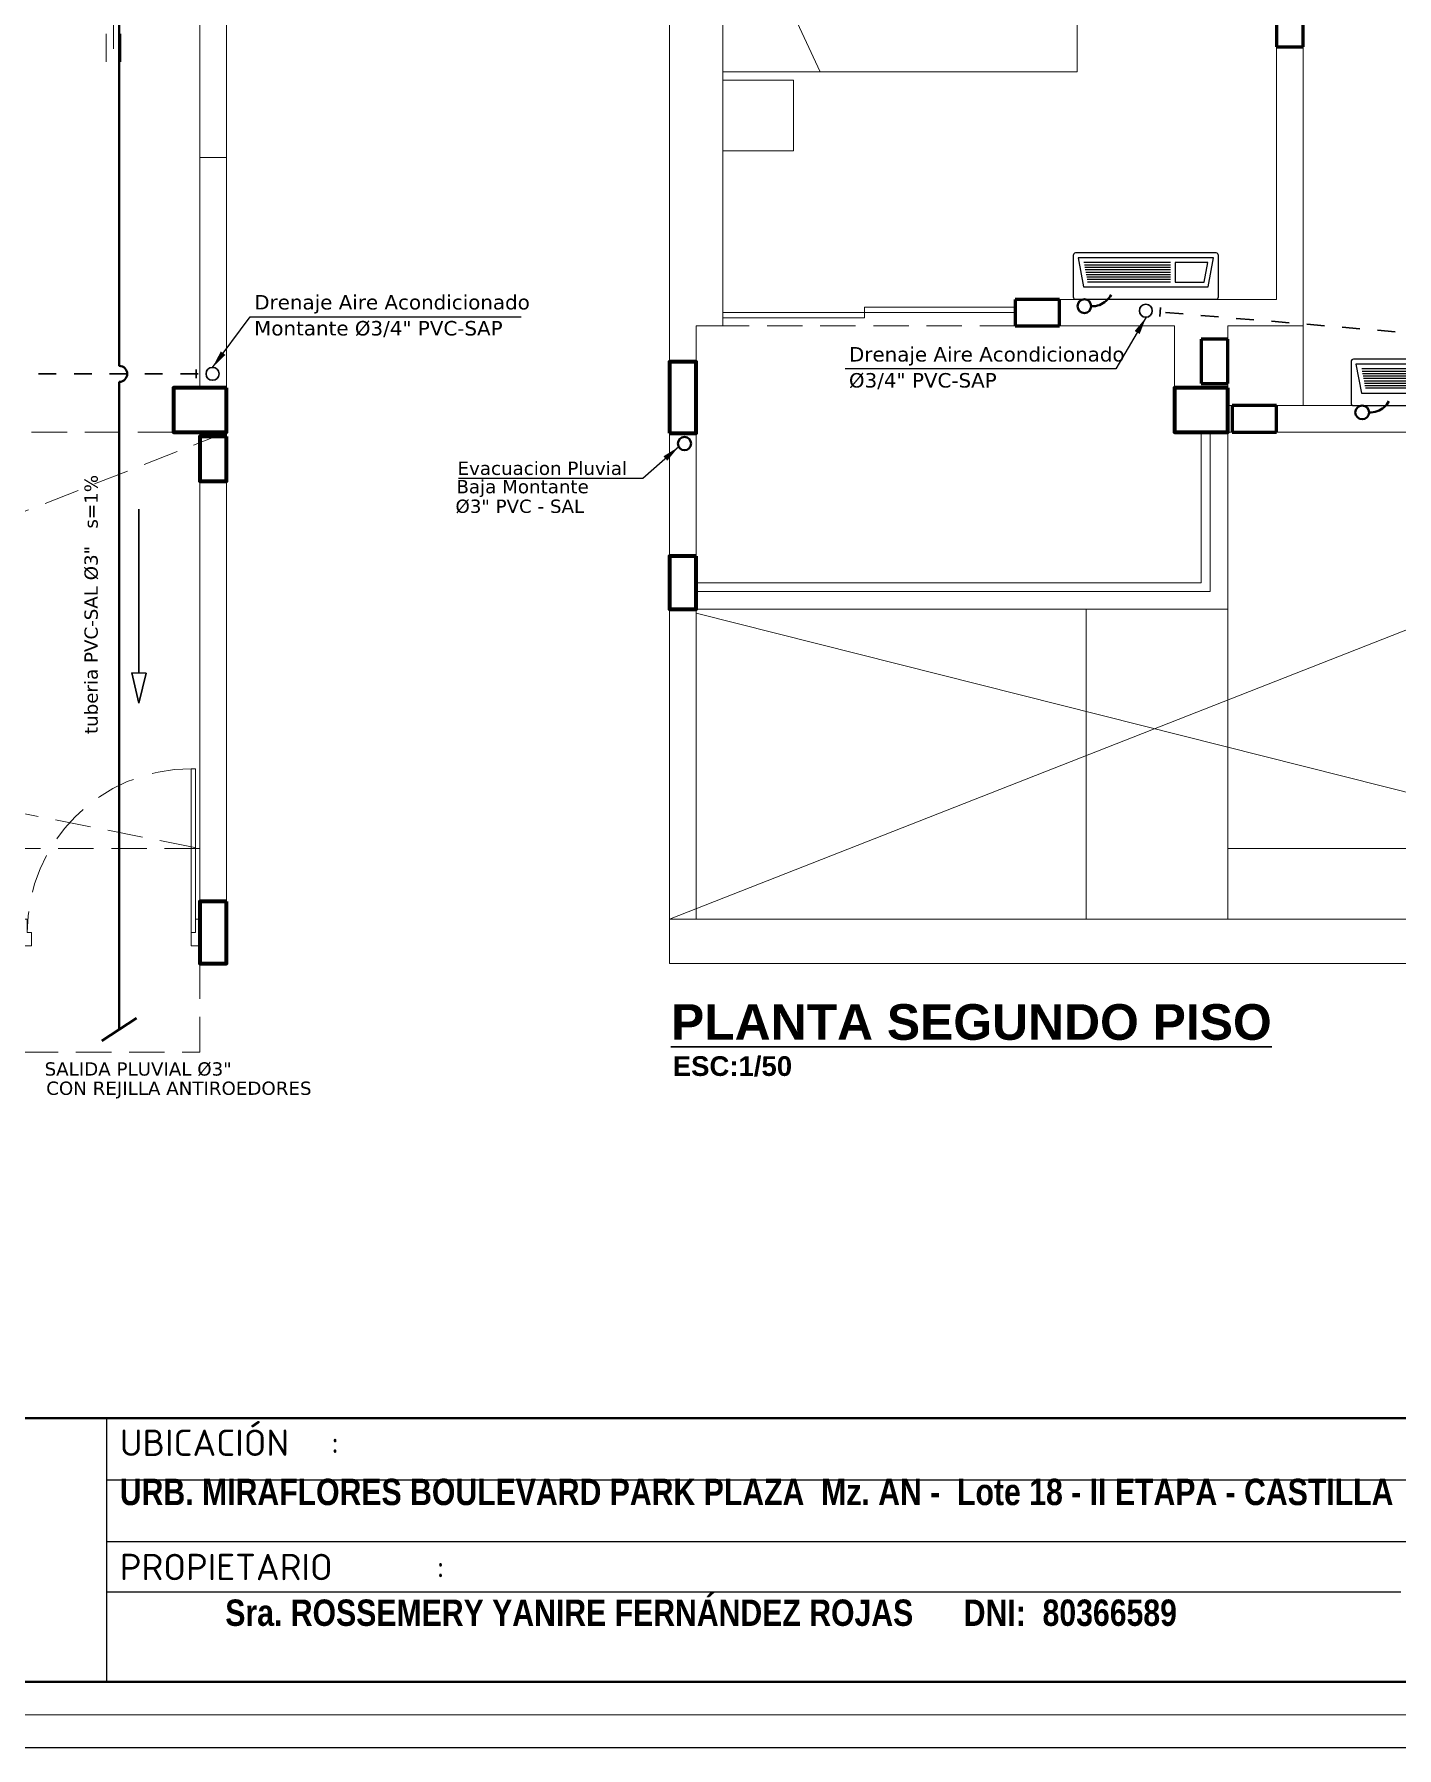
# Model space of a CAD drawing. Header units: millimetres. Extents: x 821 to 906, y 83 to 185.
# Drawn here: x 829.17 to 836.85, y 159.05 to 168.72 of the extents above; entities that cross this region are included whole.
import ezdxf

# ---------------------------------------------------------------- set-up
doc = ezdxf.new("R2010")
doc.units = ezdxf.units.MM
for name, pattern in [('ACAD_ISO12W100', [21, 12, -3, 0, -3, 0, -3]), ('CONTINUA', [0]), ('HIDDEN', [0.375, 0.25, -0.125])]:
    doc.linetypes.add(name, pattern=pattern)
for name, color, linetype, lineweight in [('C.EMPOTRADO EN PARED Y TECHO', 210, 'Continuous', 40), ('COLUMNAS', 3, 'Continuous', 80), ('E1AC', 6, 'Continuous', 25), ('evacuacion pluvial', 3, 'Continuous', 40), ('IE-circuito alumbrado', 30, 'Continuous', 40), ('Muro Alto', 1, 'Continuous', 80), ('Muro Bajo', 5, 'Continuous', 30), ('Muro sin techar', 160, 'Continuous', 40), ('P4', 144, 'Continuous', 40), ('P6', 255, 'Continuous', 20), ('red desague', 73, 'Continuous', 80), ('Texto de agua', 152, 'Continuous', 5), ('TEXTOAGUA', 152, 'Continuous', 30)]:
    doc.layers.add(name, color=color, linetype=linetype, lineweight=lineweight)
doc.layers.add('Texto', color=5, linetype='Continuous')
doc.styles.add('Jocope', font='arialbd.ttf', dxfattribs={"height": 0.12})
doc.styles.add('style4', font='verdanab.ttf', dxfattribs={"height": 0.1})
doc.styles.add('textcosan', font='verdana.ttf', dxfattribs={"height": 0.1})
doc.dimstyles.new('dimension horizontal', dxfattribs={"dimtxt": 0.08, "dimasz": 0.1, "dimexe": 0.15, "dimexo": 0.3, "dimgap": 0.01, "dimtad": 2, "dimtih": 1, "dimtoh": 1, "dimzin": 1, "dimtxsty": 'style4', "dimblk": 'ARCHTICK', "dimcen": 0.08, "dimadec": 0, "dimazin": 0, "dimtfac": 1, "dimtmove": 0, "dimatfit": 3, "dimfxl": 1, "dimarcsym": 0})

# ---------------------------------------------------------------- blocks, each defined once
blk = doc.blocks.new('ERGERFREFRE')
at = {"layer": 'COLUMNAS', "color": 1, "lineweight": 80, "ltscale": 0.2}
for points in [[(10624.3207, -16644.3036), (10624.0207, -16644.3036), (10624.0207, -16644.5536), (10624.3207, -16644.5536)], [(10624.3207, -16644.5786), (10624.1707, -16644.5786), (10624.1707, -16644.8309), (10624.3207, -16644.8309)], [(10624.3207, -16647.2036), (10624.1707, -16647.2036), (10624.1707, -16647.5536), (10624.3207, -16647.5536)]]:
    blk.add_lwpolyline(points, close=True, dxfattribs=at)
blk = doc.blocks.new('puertas sss')
at = {"color": 251, "lineweight": 0, "true_color": 0x636466}
for p, q in [((2962.3499, 159.0169), (2962.2149, 159.0169)), ((2962.2149, 159.0169), (2962.2149, 158.9719)), ((2962.3499, 159.0169), (2962.2149, 159.0169)), ((2962.2824, 158.9719), (2962.2824, 158.9944)), ((2962.2824, 158.9944), (2962.3499, 158.9944)), ((2962.3499, 158.9944), (2962.3499, 159.0169)), ((2962.2149, 158.9719), (2962.2824, 158.9719)), ((2962.2149, 158.1169), (2962.2149, 158.1619)), ((2962.2149, 158.1619), (2962.2824, 158.1619)), ((2962.3499, 158.1169), (2962.2149, 158.1169)), ((2962.3499, 158.1169), (2962.2149, 158.1169)), ((2962.2824, 158.1619), (2962.2824, 158.1394)), ((2962.2824, 158.1394), (2962.2824, 158.1619)), ((2962.2824, 158.1619), (2963.1149, 158.1619)), ((2962.2824, 158.1394), (2962.3499, 158.1394)), ((2963.1149, 158.1394), (2962.2824, 158.1394)), ((2962.3499, 158.1394), (2962.3499, 158.1169)), ((2963.1149, 158.1619), (2963.1149, 158.1394))]:
    blk.add_line(p, q, dxfattribs=at)
at = {"color": 251, "linetype": 'HIDDEN', "lineweight": 0, "ltscale": 0.8, "true_color": 0x636466}
blk.add_arc((2962.2824, 158.1619), 0.8325, 0, 90, dxfattribs=at)
blk = doc.blocks.new('GT4G45G45GF')
at = {"color": 251, "lineweight": 0, "true_color": 0x636466}
for p, q in [((830.8809, 162.8249), (830.8809, 182.8249)), ((830.2426, 168.5249), (830.2426, 167.9898)), ((830.2012, 167.9162), (830.2012, 168.0738)), ((830.284, 167.9162), (830.284, 168.0738)), ((830.7309, 167.3749), (830.8809, 167.3749)), ((830.7309, 162.8249), (830.7309, 165.8249))]:
    blk.add_line(p, q, dxfattribs=at)
for points in [[(830.1309, 180.9249), (830.7309, 180.9249), (830.7309, 181.2749), (830.8809, 181.2749), (830.8809, 167.3749), (830.7309, 167.3749), (830.7309, 168.2749), (830.5809, 168.2749), (830.5809, 168.5249), (830.7309, 168.5249), (830.7309, 180.6749), (830.1309, 180.6749)], [(830.7309, 167.3749), (830.8809, 167.3749), (830.8809, 163.1749), (830.7309, 163.1749), (830.7309, 165.8249), (830.5809, 165.8249), (830.5809, 166.0749), (830.7309, 166.0749)], [(830.8809, 163.1749), (830.7309, 163.1749), (830.7309, 162.8249), (830.8809, 162.8249)]]:
    blk.add_lwpolyline(points, close=True, dxfattribs=at)
at = {"layer": 'Muro sin techar', "color": 251, "linetype": 'HIDDEN', "lineweight": 0, "ltscale": 0.8, "true_color": 0x636466}
blk.add_line((830.8809, 165.8249), (827.0309, 165.8249), dxfattribs=at)
for points in [[(830.8809, 165.8249), (823.8809, 163.0749)], [(824.0309, 164.8038), (830.7309, 163.4749)]]:
    blk.add_lwpolyline(points, dxfattribs=at)
at = {"layer": 'Muro sin techar', "color": 251, "linetype": 'HIDDEN', "lineweight": 9, "ltscale": 0.8, "true_color": 0x636466}
blk.add_lwpolyline([(827.0309, 162.3249), (830.7309, 162.3249), (830.7309, 163.4749), (827.0309, 163.4749)], close=True, dxfattribs=at)
at = {"color": 251, "lineweight": 0, "true_color": 0x636466}
blk.add_blockref('ERGERFREFRE', (-9793.4399, 16810.3785), dxfattribs=at)
at = {"color": 251, "lineweight": 0, "true_color": 0x636466, "xscale": 1.11111111111201, "yscale": 1.11111111111201, "zscale": 1.11111111111201, "rotation": 90}
blk.add_blockref('puertas sss', (1006.4163, -3128.425), dxfattribs=at)
blk = doc.blocks.new('REVREER')
at = {"layer": 'COLUMNAS', "color": 1, "lineweight": 80, "ltscale": 0.2}
for points in [[(10629.8233, -16644.5589), (10629.9733, -16644.5589), (10629.9733, -16644.1566), (10629.8233, -16644.1566)], [(10632.9729, -16644.3036), (10632.6729, -16644.3036), (10632.6729, -16644.5536), (10632.9729, -16644.5536)], [(10629.9729, -16645.2536), (10629.8229, -16645.2536), (10629.8229, -16645.5536), (10629.9729, -16645.5536)]]:
    blk.add_lwpolyline(points, close=True, dxfattribs=at)
at = {"layer": 'Muro Alto', "color": 6, "linetype": 'HIDDEN', "lineweight": 60}
for points in [[(10633.2479, -16642.3786), (10633.3979, -16642.3786), (10633.3979, -16642.1286), (10633.2479, -16642.1286)], [(10632.0229, -16643.9536), (10632.0229, -16643.8036), (10631.7729, -16643.8036), (10631.7729, -16643.9536)], [(10632.8229, -16644.2786), (10632.9729, -16644.2786), (10632.9729, -16644.0286), (10632.8229, -16644.0286)], [(10633.2479, -16644.5536), (10633.2479, -16644.4036), (10632.9979, -16644.4036), (10632.9979, -16644.5536)]]:
    blk.add_lwpolyline(points, close=True, dxfattribs=at)
blk = doc.blocks.new('BRGBRTG45GT4')
at = {"color": 251, "lineweight": 0, "true_color": 0x636466}
for p, q in [((836.383, 182.8249), (836.383, 162.8249)), ((839.958, 171.6249), (839.958, 166.4249)), ((836.7677, 168.8601), (837.2322, 167.8601)), ((838.333, 166.4999), (836.683, 166.4999)), ((838.333, 166.5299), (837.483, 166.5299)), ((837.483, 166.4699), (837.483, 166.5299)), ((837.483, 166.4699), (836.683, 166.4699)), ((839.533, 166.4249), (839.958, 166.4249)), ((839.533, 165.9749), (839.533, 166.4249)), ((839.958, 166.4249), (839.958, 165.9749)), ((836.533, 164.8249), (836.383, 164.8249)), ((836.533, 164.8249), (836.533, 163.0749)), ((838.733, 163.0749), (838.733, 164.8249)), ((838.733, 164.8249), (839.533, 164.8249)), ((839.533, 163.0749), (839.533, 164.8249)), ((836.383, 163.0749), (838.883, 163.0749)), ((838.883, 163.0749), (843.383, 163.0749)), ((836.383, 162.8249), (843.383, 162.8249))]:
    blk.add_line(p, q, dxfattribs=at)
for points in [[(843.383, 180.8249), (843.383, 162.8249), (836.383, 162.8249), (836.383, 182.8249), (843.383, 182.8249), (843.383, 180.8249)], [(836.383, 166.4249), (836.383, 164.8249), (839.533, 164.8249), (839.533, 165.8249)], [(843.383, 165.8249), (836.383, 163.0749)], [(836.533, 164.9749), (839.383, 164.9749), (839.383, 165.8249)], [(836.533, 164.9249), (839.433, 164.9249), (839.433, 165.8249)], [(836.533, 164.8038), (843.383, 163.0749)], [(843.233, 163.0749), (843.233, 163.4749), (839.533, 163.4749), (839.533, 163.0749)]]:
    blk.add_lwpolyline(points, dxfattribs=at)
for points in [[(836.533, 164.8249), (836.383, 164.8249), (836.383, 172.6749), (838.583, 172.6749), (838.583, 173.1249), (838.733, 173.1249), (838.733, 172.6749), (840.283, 172.6749), (840.283, 172.5249), (838.733, 172.5249), (838.733, 171.4749), (838.583, 171.4749), (838.583, 172.4249), (836.533, 172.4249), (836.533, 170.7249), (838.733, 170.7249), (838.733, 170.5749), (836.683, 170.5749), (836.683, 166.4249), (836.533, 166.4249)], [(839.958, 166.4249), (839.533, 166.4249), (839.533, 165.9749), (841.533, 165.9749), (841.533, 165.8249), (839.233, 165.8249), (839.233, 166.4249), (838.333, 166.4249), (838.333, 166.5749), (839.808, 166.5749), (839.808, 168.2749), (839.658, 168.2749), (839.658, 168.5249), (839.808, 168.5249), (839.808, 171.6249), (839.958, 171.6249)], [(838.6826, 167.8601), (838.6826, 168.8601), (836.6826, 168.8601), (836.6826, 167.8601)], [(837.083, 167.4127), (836.683, 167.4127), (836.683, 167.8127), (837.083, 167.8127)]]:
    blk.add_lwpolyline(points, close=True, dxfattribs=at)
at = {"layer": 'Muro sin techar', "color": 251, "linetype": 'HIDDEN', "lineweight": 0, "ltscale": 0.8, "true_color": 0x636466}
blk.add_line((838.333, 166.4249), (836.633, 166.4249), dxfattribs=at)
at = {"color": 251, "lineweight": 0, "true_color": 0x636466}
blk.add_blockref('REVREER', (-9793.4399, 16810.3785), dxfattribs=at)
blk = doc.blocks.new('SPLIT_DECORATIVO')
for p, q in [((-0.19, -0.3), (0.451, -0.3)), ((-0.19, -0.319), (0.455, -0.319)), ((-0.19, -0.337), (0.458, -0.337)), ((-0.19, -0.356), (0.462, -0.356)), ((-0.19, -0.375), (0.465, -0.375)), ((-0.19, -0.394), (0.469, -0.394)), ((-0.19, -0.412), (0.473, -0.412)), ((-0.19, -0.431), (0.476, -0.431)), ((-0.19, -0.45), (0.48, -0.45))]:
    blk.add_line(p, q)
for points in [[(0.562, -0.259), (0.562, -0.185, 0.414214), (0.544, -0.166), (-0.544, -0.166, 0.414214), (-0.562, -0.185), (-0.562, -0.259)], [(-0.562, -0.259), (-0.562, -0.506, 0.414214), (-0.544, -0.525), (0.544, -0.525, 0.414214), (0.562, -0.506), (0.562, -0.259)]]:
    blk.add_lwpolyline(points, format="xyb")
for points in [[(-0.525, -0.487), (0.525, -0.487), (0.482, -0.262), (-0.482, -0.262)], [(-0.228, -0.3), (-0.451, -0.3), (-0.48, -0.45), (-0.228, -0.45)]]:
    blk.add_lwpolyline(points, close=True)
at = {"layer": 'C.EMPOTRADO EN PARED Y TECHO', "linetype": 'HIDDEN', "ltscale": 0.75}
blk.add_arc((0.416, -0.278), 0.166, 87.7896, 174.5523, dxfattribs=at)
at = {"layer": 'IE-circuito alumbrado'}
blk.add_circle((0.476, -0.113), 0.0531, dxfattribs=at)
blk = doc.blocks.new('_ARCHTICK')
at = {"color": 0, "linetype": 'ByBlock', "const_width": 0.15}
blk.add_lwpolyline([(-0.5, -0.5), (0.5, 0.5)], dxfattribs=at)
blk = doc.blocks.new('SENTIDO')
at = {"layer": 'red desague', "lineweight": 30}
for p, q in [((233.6577, 169.3855), (233.6279, 168.4602)), ((233.6225, 168.2897), (233.5873, 168.4614)), ((233.6686, 168.459), (233.5873, 168.4614)), ((233.6225, 168.2897), (233.6686, 168.459))]:
    blk.add_line(p, q, dxfattribs=at)
blk = doc.blocks.new('HTRHTRHTR')
for p, q in [((3400.57, -122.31), (4235.83, -122.31)), ((3582.74, -122.31), (3582.74, -157.09)), ((3944.67, -122.31), (3596.93, -122.31)), ((3909.89, -130.47), (3582.74, -130.47)), ((3909.89, -138.63), (3582.74, -138.63)), ((3753.41, -145.26), (3582.74, -145.26)), ((4235.83, -157.09), (3400.57, -157.09)), ((3400.57, -157.09), (4235.83, -157.09)), ((4244.53, -165.78), (3391.88, -165.78))]:
    blk.add_line(p, q)
at = {"layer": 'P4', "color": 7}
for p, q in [((3400.57, -122.31), (4235.83, -122.31)), ((4235.83, -157.09), (3400.57, -157.09))]:
    blk.add_line(p, q, dxfattribs=at)
at = {"layer": 'P6', "color": 7}
blk.add_line((4240.18, -161.44), (3396.22, -161.44), dxfattribs=at)
at = {"attachment_point": 1}
for s, width, insert, char_height in [('{\\fISOCPEUR|b0|i0|c0|p34;UBICACIÓN^I:\\P\\H0.11883x;\\P\\fArial Narrow|b1|i0|c0|p34;\\H8.4156x;URB. MIRAFLORES BOULEVARD PARK PLAZA  Mz. AN -  Lote 18 - II ETAPA - CASTILLA}', 170.715, (3584.49, -123.81), 3.47742), ('{\\fISOCPEUR|b0|i0|c0|p34;PROPIETARIO^I:\\P\\H0.04009x;\\P\\fArial Narrow|b1|i0|c0|p34;\\H24.94136x;^ISra. ROSSEMERY YANIRE FERNÁNDEZ ROJAS ^IDNI:  80366589}', 173.2287, (3584.49, -140.2), 3.4774)]:
    blk.add_mtext_dynamic_manual_height_columns(s, width=width, gutter_width=1.07, heights=[0], dxfattribs=dict(at, insert=insert, char_height=char_height))

msp = doc.modelspace()

# ---------------------------------------------------------------- linework, layer by layer
msp.add_lwpolyline([(821.7776, 184.4932), (857.5224, 184.4932), (857.5224, 160.9064), (821.7776, 160.9064)], close=True)
at = {"layer": 'evacuacion pluvial'}
msp.add_line((829.5471, 163.0365), (829.7433, 163.1655), dxfattribs=at)
for points in [[(829.6452, 166.8482), (829.6452, 169.2117)], [(829.6452, 163.101), (829.6452, 166.7579)]]:
    msp.add_lwpolyline(points, dxfattribs=at)
msp.add_circle((832.8349, 166.4091), 0.0375, dxfattribs=at)
msp.add_arc((829.6452, 166.803), 0.0451, 270, 90, dxfattribs=at)
at = {"layer": 'Texto de agua', "linetype": 'ACAD_ISO12W100', "lineweight": 30, "ltscale": 0.005}
for p, q in [((835.5168, 167.1276), (835.521, 167.1774)), ((839.6351, 166.8061), (835.4748, 167.1562)), ((826.9902, 166.803), (830.1316, 166.803))]:
    msp.add_line(p, q, dxfattribs=at)
at = {"layer": 'Texto de agua', "linetype": 'CONTINUA', "lineweight": 30}
msp.add_line((830.0788, 166.778), (830.0788, 166.828), dxfattribs=at)
for centre in [(835.4383, 167.1593), (830.1716, 166.803)]:
    msp.add_circle(centre, 0.0366, dxfattribs=at)

# ---------------------------------------------------------------- block references
at = {"color": 251, "lineweight": 60, "xscale": 0.04279462122516643, "yscale": 0.04279462122516643, "zscale": 0.04279462122516643}
msp.add_blockref('HTRHTRHTR', (676.2515, 166.1408), dxfattribs=at)
for name, p in [('GT4G45G45GF', (-0.63, 0.6487)), ('BRGBRTG45GT4', (-3.6322, 0.6487))]:
    msp.add_blockref(name, p)
at = {"xscale": -1, "rotation": 358.1604344796}
msp.add_blockref('SENTIDO', (1057.856, -10.7591), dxfattribs=at)
at = {"layer": 'E1AC', "xscale": 0.729040610193164, "yscale": 0.729040610193164, "zscale": 0.729040610193164, "rotation": 180}
for p in [(835.4383, 167.1027), (837.0062, 166.5027)]:
    msp.add_blockref('SPLIT_DECORATIVO', p, dxfattribs=at)

# ---------------------------------------------------------------- texts
at = {"layer": 'evacuacion pluvial', "lineweight": 13, "style": 'textcosan'}
for s, p in [('Evacuacion Pluvial', (831.5543, 166.2323)), ('Baja Montante', (831.5479, 166.1287)), ('Ø3" PVC - SAL', (831.5425, 166.018))]:
    msp.add_text(s, height=0.075, dxfattribs=at).set_placement(p)
at = {"layer": 'Muro Bajo', "color": 0, "linetype": 'ByBlock', "insert": (834.4537, 163.1422), "char_height": 0.201289, "attachment_point": 5, "style": 'Jocope'}
msp.add_mtext('{\\LPLANTA SEGUNDO PISO}', dxfattribs=at)
at = {"layer": 'Texto', "style": 'textcosan'}
msp.add_text('tuberia PVC-SAL Ø3"   s=1%%%', height=0.075, rotation=90, dxfattribs=at).set_placement((829.5239, 164.7696))
for s, p in [('SALIDA PLUVIAL Ø3"', (829.2241, 162.841)), ('CON REJILLA ANTIROEDORES', (829.2329, 162.7322))]:
    msp.add_text(s, height=0.075, dxfattribs=at).set_placement(p)
at = {"layer": 'Texto', "linetype": 'ByBlock', "insert": (833.1054, 162.8931), "char_height": 0.11123, "attachment_point": 5, "style": 'Jocope'}
msp.add_mtext('ESC:1/50', dxfattribs=at)
at = {"layer": 'TEXTOAGUA', "style": 'textcosan'}
for s, p in [('Drenaje Aire Acondicionado', (830.4072, 167.1664)), ('Montante Ø3/4" PVC-SAP', (830.4069, 167.0197)), ('Drenaje Aire Acondicionado', (833.7633, 166.8725)), ('Ø3/4" PVC-SAP', (833.763, 166.7257))]:
    msp.add_text(s, height=0.081641, rotation=0.00001, dxfattribs=at).set_placement(p)

# ---------------------------------------------------------------- leaders
at = {"layer": 'evacuacion pluvial', "lineweight": 13}
msp.add_leader([(832.8021, 166.391), (832.5995, 166.2129), (831.5606, 166.2129)], dimstyle='dimension horizontal', dxfattribs=at)
at = {"layer": 'TEXTOAGUA', "lineweight": 0}
for points in [[(830.1716, 166.8396), (830.3846, 167.1248), (831.9132, 167.1248)], [(835.4401, 167.1226), (835.2693, 166.8309), (833.7407, 166.8309)]]:
    msp.add_leader(points, dimstyle='dimension horizontal', dxfattribs=at)

doc.saveas('drawing.dxf')
